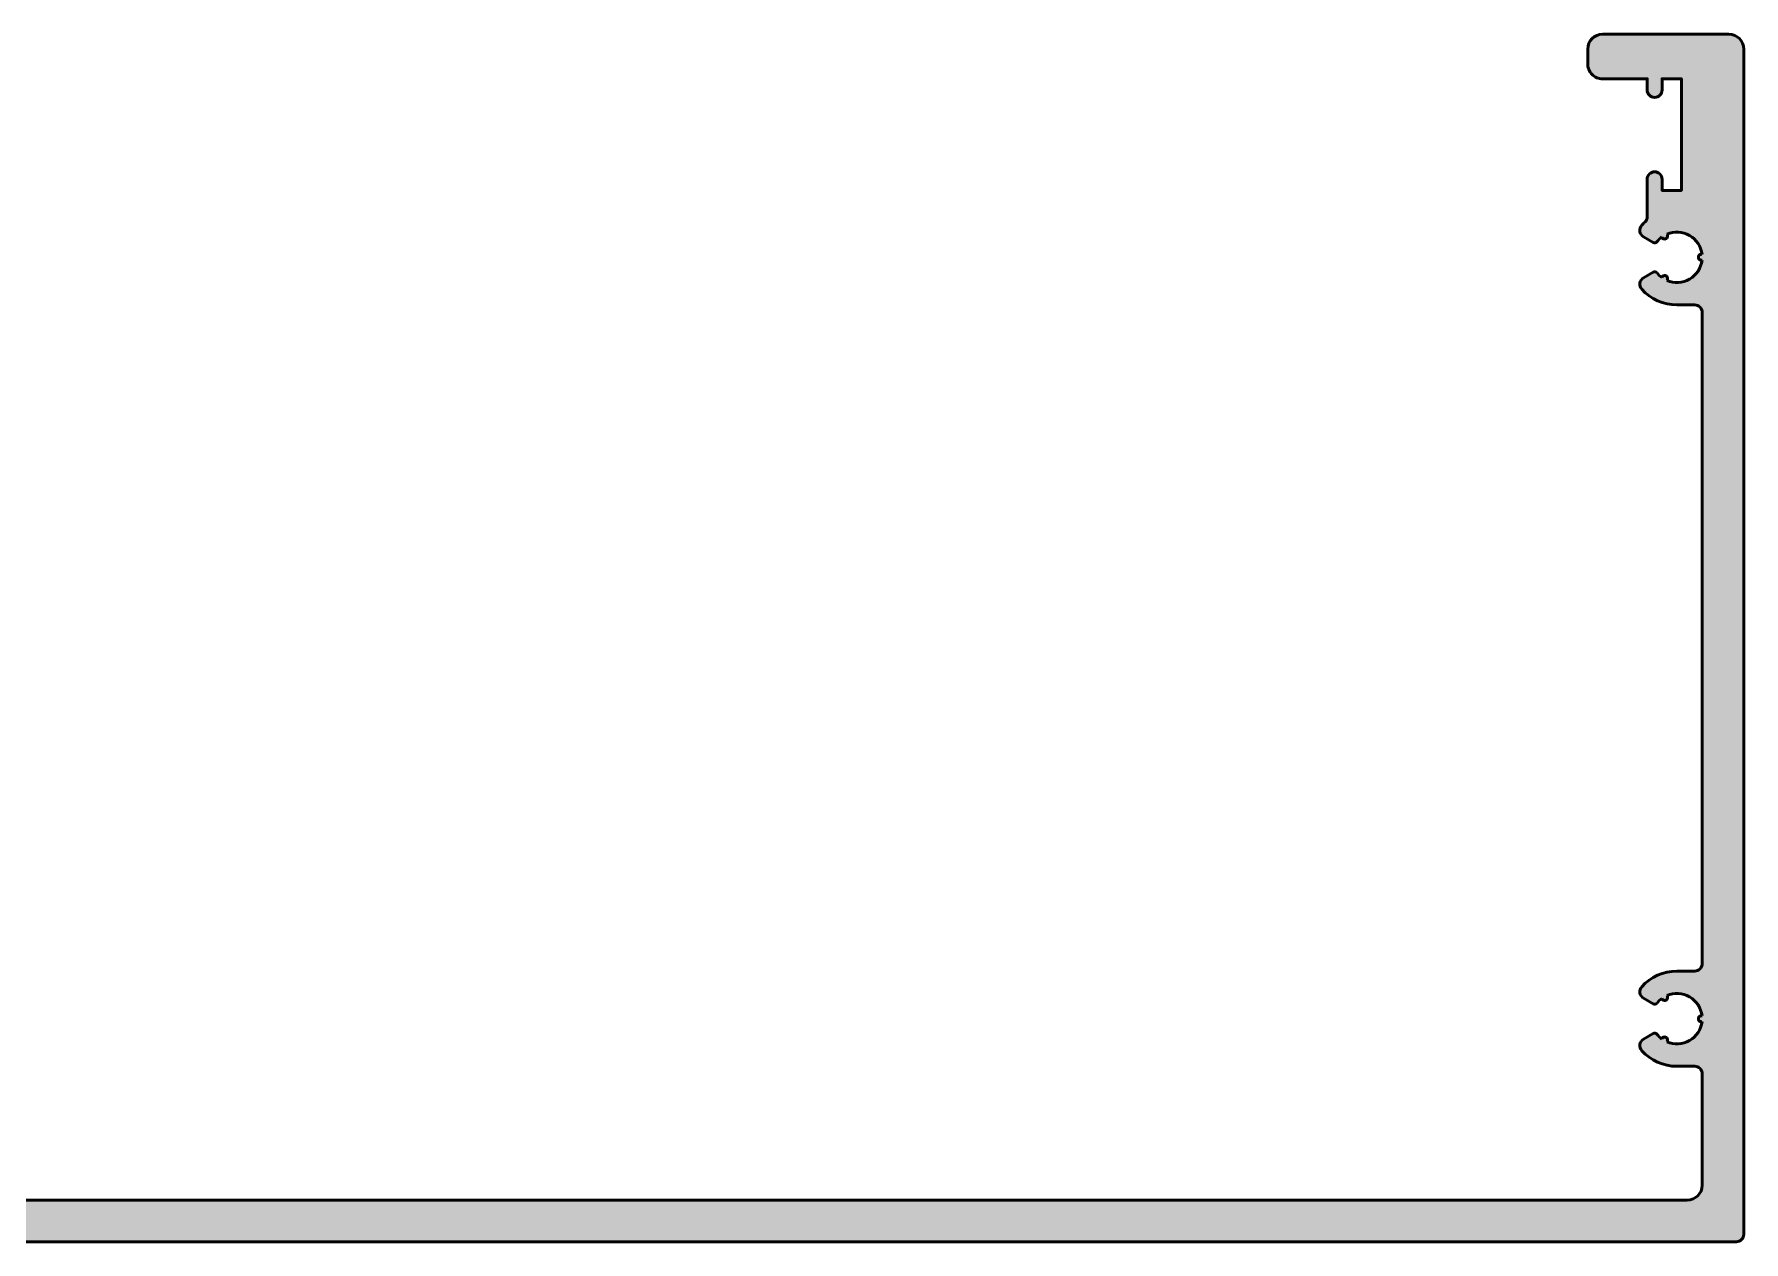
# Model space of a CAD drawing. Extents: x 0 to 230, y -81 to 5.
# Drawn here: x 115 to 230, y -81.2 to 0 of the extents above; entities that cross this region are included whole.
import ezdxf

# ---------------------------------------------------------------- set-up
doc = ezdxf.new("R2010")
doc.units = 0
doc.layers.add('0S-Alu contour', color=7, linetype='Continuous', lineweight=50)
doc.layers.add('0S-Alu hatch', color=252, linetype='Continuous', lineweight=25)

# ---------------------------------------------------------------- blocks, each defined once
blk = doc.blocks.new('485110__A21535F8_4A65_4D6C_B620_8EFA760AF3FD_')
at = {"layer": '0S-Alu hatch'}
h = blk.add_hatch(color=256, dxfattribs=at)
edge = h.paths.add_edge_path()
edge.add_line((79.81986841535664, -13.49999999999995), (84.59999999999955, -13.49999999999997))
edge.add_arc((84.5999999999996, -10.50000000000002), 2.999999999999943, 269.9999999999994, 360)
edge.add_line((87.59999999999957, -10.50000000000002), (87.59999999999953, -5.499999999999968))
edge.add_arc((86.59999999999953, -5.499999999999968), 1, 0, 89.99999999999837)
edge.add_line((86.59999999999957, -4.499999999999968), (84.39174122886531, -4.499999999999968))
edge.add_arc((84.39174122886538, -5.500000000000068), 1.000000000000099, 90.00000000000325, 182.999999999993)
edge.add_line((83.3931116941107, -5.552335956242896), (83.54484940947319, -8.447664043757012))
edge.add_ellipse((82.54621987471862, -8.499999999999954), major_axis=(-0.9999999999999823, 0), ratio=1, start_angle=89.9999999999992, end_angle=182.9999999999999, ccw=False)
edge.add_line((82.54621987471862, -9.499999999999925), (79.29999999999956, -9.499999999999968))
edge.add_ellipse((79.29999999999957, -8.499999999999968), major_axis=(-1, 0), ratio=1, start_angle=0, end_angle=89.9999999999992, ccw=False)
edge.add_line((78.29999999999957, -8.499999999999968), (78.29999999999956, -0.499999999999969))
edge.add_arc((77.79999999999954, -0.4999999999999546), 0.5000000000000142, 0, 89.99999999999837)
edge.add_line((77.79999999999956, 5.97e-14), (71.59999999999957, 3.13e-14))
edge.add_line((71.59999999999957, 3.13e-14), (70.49999999999956, -1.099999999999977))
edge.add_line((70.49999999999956, -1.099999999999977), (70.49999999999956, -1.699999999999971))
edge.add_line((70.49999999999956, -1.699999999999971), (71.99999999999957, -1.699999999999971))
edge.add_ellipse((71.99999999999955, -2.699999999999971), major_axis=(-1, 0), ratio=1, start_angle=180, end_angle=269.9999999999984, ccw=False)
edge.add_line((72.99999999999955, -2.699999999999971), (72.99999999999956, -3.999999999999954))
edge.add_ellipse((71.99999999999963, -4.000000000000054), major_axis=(-0.999999999999929, 0), ratio=1, start_angle=89.9999999999967, end_angle=180, ccw=False)
edge.add_line((71.99999999999957, -4.999999999999983), (65.99999999999956, -4.999999999999968))
edge.add_ellipse((65.49999999999962, -4.47499999999975), major_axis=(-0.7250000000001194, 0), ratio=1, start_angle=46.397181027306885, end_angle=133.6028189726885, ccw=False)
edge.add_line((64.99999999999963, -4.999999999999926), (57.99999999999956, -4.999999999999968))
edge.add_ellipse((57.9999999999995, -3.999999999999983), major_axis=(-0.9999999999999857, 0), ratio=1, start_angle=0, end_angle=90.00000000000358, ccw=False)
edge.add_line((56.99999999999951, -3.999999999999983), (56.99999999999956, -2.699999999999957))
edge.add_ellipse((57.99999999999962, -2.700000000000085), major_axis=(-1.000000000000063, 0), ratio=1, start_angle=270.0000000000041, end_angle=360, ccw=False)
edge.add_line((57.99999999999955, -1.700000000000028), (60.49999999999956, -1.699999999999971))
edge.add_line((60.49999999999956, -1.699999999999971), (60.49999999999956, -1.199999999999943))
edge.add_arc((59.49999999999948, -1.199999999999999), 1.000000000000078, 0, 89.99999999999552)
edge.add_line((59.49999999999956, -0.1999999999999147), (54.99999999999957, -0.1999999999999574))
edge.add_ellipse((54.71715728752494, -0.0999999999999205), major_axis=(-0.3000000000000252, 0), ratio=1, start_angle=90.00000000000267, end_angle=160.5287793655036, ccw=False)
edge.add_line((54.71715728752496, -0.399999999999946), (54.28284271247419, -0.399999999999946))
edge.add_ellipse((54.28284271247411, -0.1000000000000057), major_axis=(-0.2999999999999403, 0), ratio=1, start_angle=19.47122063448768, end_angle=90.000000000015, ccw=False)
edge.add_line((53.99999999999955, -0.1999999999999716), (52.09999999999961, -0.1999999999999574))
edge.add_arc((52.0999999999997, -0.5000000000001109), 0.3000000000001535, 90.00000000001765, 180)
edge.add_line((51.79999999999955, -0.5000000000001251), (51.79999999999957, -1.489999999999906))
edge.add_arc((52.09999999999959, -1.48999999999992), 0.3000000000000185, 180, 270.0000000000041)
edge.add_line((52.09999999999961, -1.789999999999946), (54.79999999999957, -1.78999999999996))
edge.add_ellipse((54.79999999999955, -1.989999999999992), major_axis=(-0.2000000000000313, 0), ratio=1, start_angle=180, end_angle=269.99999999999386, ccw=False)
edge.add_line((54.99999999999958, -1.989999999999992), (54.99999999999957, -6.199999999999957))
edge.add_ellipse((54.4999999999996, -6.200000000000028), major_axis=(-0.4999999999999716, 0), ratio=1, start_angle=89.9999999999967, end_angle=180, ccw=False)
edge.add_line((54.49999999999957, -6.7), (53.79999999999957, -6.699999999999957))
edge.add_line((53.79999999999957, -6.699999999999957), (51.40717967697202, -5.318504542377593))
edge.add_arc((51.33811978464787, -5.438119784648347), 0.1381197846483738, 60.00000000002199, 185.6225775507506)
edge.add_arc((56.17660886184729, -4.961776758826201), 4.999999999999902, 185.622577550793, 252.2515836439307)
edge.add_ellipse((54.49999999999958, -10.19999999999996), major_axis=(-0.4999999999999883, 0), ratio=1, start_angle=180, end_angle=252.2515836439312, ccw=False)
edge.add_line((54.99999999999957, -10.19999999999996), (54.99999999999956, -69.99999999999999))
edge.add_ellipse((54.49999999999953, -69.99999999999994), major_axis=(-0.5000000000000285, 0), ratio=1, start_angle=107.74841635607191, end_angle=180, ccw=False)
edge.add_arc((56.17660886184735, -75.23822324117377), 5.000000000000001, 107.74841635607, 174.3774224492065)
edge.add_arc((51.33811978464785, -74.76188021535168), 0.1381197846482952, 174.3774224492052, 300.0000000000038)
edge.add_line((51.40717967697201, -74.88149545762234), (53.79999999999956, -73.49999999999999))
edge.add_line((53.79999999999956, -73.49999999999999), (54.49999999999956, -73.49999999999999))
edge.add_ellipse((54.49999999999959, -73.99999999999997), major_axis=(-0.4999999999999894, 0), ratio=1, start_angle=180, end_angle=270.00000000000324, ccw=False)
edge.add_line((54.99999999999957, -73.99999999999997), (54.99999999999956, -78.20999999999997))
edge.add_ellipse((54.79999999999955, -78.20999999999997), major_axis=(-0.2000000000000099, 0), ratio=1, start_angle=90.00000000000199, end_angle=180, ccw=False)
edge.add_line((54.79999999999956, -78.40999999999997), (52.09999999999959, -78.40999999999998))
edge.add_arc((52.09999999999959, -78.71000000000002), 0.3000000000000393, 90, 180)
edge.add_line((51.79999999999956, -78.71000000000002), (51.79999999999956, -79.69999999999993))
edge.add_arc((52.09999999999961, -79.69999999999993), 0.300000000000054, 180, 269.9999999999973)
edge.add_line((52.09999999999959, -79.99999999999999), (53.99999999999955, -79.99999999999997))
edge.add_ellipse((54.28284271247418, -80.1), major_axis=(-0.300000000000011, 0), ratio=1, start_angle=270.00000000000136, end_angle=340.5287793655056, ccw=False)
edge.add_line((54.28284271247417, -79.79999999999998), (54.71715728752494, -79.79999999999995))
edge.add_ellipse((54.71715728752496, -80.09999999999997), major_axis=(-0.2999999999999916, 0), ratio=1, start_angle=199.4712206344902, end_angle=270.00000000000273, ccw=False)
edge.add_line((54.99999999999957, -79.99999999999997), (54.99999999999964, -80.70000000000007))
edge.add_arc((55.49999999999963, -80.70000000000003), 0.4999999999999858, 180, 270.0000000000025)
edge.add_line((55.49999999999965, -81.20000000000002), (85.87168203490262, -81.20000000000002))
edge.add_arc((85.87168203490266, -79.70000000000005), 1.499999999999961, 269.9999999999989, 349.7596516788146)
edge.add_ellipse((90.29999999999954, -80.49999999999997), major_axis=(-2.999999999999999, 0), ratio=1, start_angle=190.2403483211857, end_angle=349.75965167881463, ccw=False)
edge.add_arc((94.72831796509647, -79.7), 1.500000000000011, 190.2403483211861, 269.9999999999989)
edge.add_line((94.72831796509644, -81.20000000000002), (229.4999999999996, -81.20000000000002))
edge.add_arc((229.4999999999997, -80.70000000000014), 0.4999999999998766, 269.9999999999902, 360)
edge.add_line((229.9999999999996, -80.70000000000014), (229.9999999999996, -1))
edge.add_arc((228.9999999999996, -1.000000000000011), 1.000000000000056, 0, 89.99999999999349)
edge.add_line((228.9999999999996, 4.55e-14), (220.4999999999996, 2.8e-15))
edge.add_arc((220.4999999999996, -1.000000000000068), 1.000000000000071, 90, 180)
edge.add_line((219.4999999999996, -1.000000000000068), (219.4999999999997, -1.999999999999997))
edge.add_arc((220.4999999999993, -2.00000000000021), 0.9999999999996873, 180, 270.0000000000179)
edge.add_line((220.4999999999996, -2.999999999999897), (223.4999999999996, -2.999999999999997))
edge.add_line((223.4999999999996, -2.999999999999997), (223.4999999999996, -3.749999999999997))
edge.add_arc((223.9999999999996, -3.749999999999997), 0.5000000000000285, 180, 360)
edge.add_line((224.4999999999996, -3.749999999999997), (224.4999999999996, -2.999999999999997))
edge.add_line((224.4999999999996, -2.999999999999997), (225.7999999999996, -2.999999999999997))
edge.add_line((225.7999999999996, -2.999999999999997), (225.7999999999996, -10.49999999999999))
edge.add_line((225.7999999999996, -10.49999999999999), (224.4999999999996, -10.49999999999999))
edge.add_line((224.4999999999996, -10.49999999999999), (224.4999999999996, -9.749999999999996))
edge.add_arc((223.9999999999996, -9.749999999999925), 0.5000000000000285, 0, 180)
edge.add_line((223.4999999999996, -9.749999999999854), (223.4999999999996, -12.2723636606028))
edge.add_ellipse((223.0000000000001, -12.2723636606032), major_axis=(-0.49999999999946, 0), ratio=1, start_angle=132.5066423026877, end_angle=180, ccw=False)
edge.add_arc((225.5000002579553, -15.00000025999923), 3.200000365965442, 132.5066425621401, 137.7945532507079)
edge.add_arc((223.4999999999993, -13.18616428527815), 0.5000000005085666, 137.7945535962594, 240.0000000000372)
edge.add_line((223.2499999997453, -13.61917698761097), (223.9067674643584, -13.99836185951303))
edge.add_arc((224.0067674643584, -13.82515677875618), 0.1999999999999717, 239.9999999999972, 321.8050930654839)
edge.add_ellipse((225.4999999999993, -14.99999999999948), major_axis=(-1.69999999999943, 0), ratio=1, start_angle=306.6284815277313, end_angle=321.80509306548026, ccw=False)
edge.add_arc((224.6749999999995, -13.57105808375572), 0.199999999999966, 198.8614699942242, 401.1385300057701)
edge.add_ellipse((225.4999999999996, -14.99999999999997), major_axis=(-1.699999999999994, 0), ratio=1, start_angle=186.6284815277258, end_angle=293.37151847227824, ccw=False)
edge.add_arc((227.1499999999996, -14.99999999999997), 0.1999999999999711, 78.86146999422108, 281.1385300057701)
edge.add_ellipse((225.4999999999996, -14.99999999999995), major_axis=(-1.699999999999976, 0), ratio=1, start_angle=66.62848152772631, end_angle=173.3715184722732, ccw=False)
edge.add_arc((224.6749999999997, -16.42894191624428), 0.1999999999998975, 318.8614699942168, 521.1385300057859)
edge.add_ellipse((225.5000000000008, -14.99999999999907), major_axis=(-1.700000000001482, 0), ratio=1, start_angle=38.1949069345265, end_angle=53.37151847226443, ccw=False)
edge.add_arc((224.0067674643584, -16.174843221244), 0.2000000000001603, 38.19490693455222, 119.9999999999925)
edge.add_line((223.9067674643583, -16.00163814048697), (223.2499999999996, -16.38082301282953))
edge.add_arc((223.4999999999998, -16.81383571472187), 0.5000000000002305, 120.0000000000186, 222.2054464036961)
edge.add_arc((225.4999999999994, -15.00000000000028), 3.199999999999721, 222.2054464037309, 270.0000000000031)
edge.add_line((225.4999999999995, -18.2), (226.6999999999996, -18.2))
edge.add_ellipse((226.6999999999996, -18.69999999999993), major_axis=(-0.499999999999929, 0), ratio=1, start_angle=180, end_angle=270.00000000000324, ccw=False)
edge.add_line((227.1999999999995, -18.69999999999993), (227.1999999999996, -62.50000000000003))
edge.add_ellipse((226.6999999999995, -62.49999999999983), major_axis=(-0.5000000000000853, 0), ratio=1, start_angle=90.00000000000978, end_angle=180, ccw=False)
edge.add_line((226.6999999999996, -62.99999999999991), (225.4999999999995, -63.00000000000004))
edge.add_arc((225.4999999999997, -66.20000000000053), 3.200000000000494, 90.00000000000205, 137.7945535962625)
edge.add_arc((223.4999999999995, -64.38616428527827), 0.499999999999984, 137.7945535962726, 240.0000000000059)
edge.add_line((223.2499999999996, -64.8191769871705), (223.9067674643583, -65.19836185951306))
edge.add_arc((224.0067674643583, -65.02515677875621), 0.1999999999999767, 239.9999999999881, 321.8050930654775)
edge.add_ellipse((225.4999999999945, -66.1999999999944), major_axis=(-1.699999999992594, 0), ratio=1, start_angle=306.6284815277046, end_angle=321.80509306551875, ccw=False)
edge.add_arc((224.6749999999995, -64.77105808375568), 0.1999999999999837, 198.8614699942177, 401.1385300057533)
edge.add_ellipse((225.4999999999995, -66.20000000000006), major_axis=(-1.700000000000021, 0), ratio=1, start_angle=186.628481527728, end_angle=293.3715184722715, ccw=False)
edge.add_arc((227.1499999999996, -66.2), 0.1999999999999738, 78.86146999424584, 281.1385300057622)
edge.add_ellipse((225.4999999999995, -66.20000000000005), major_axis=(-1.699999999999994, 0), ratio=1, start_angle=66.6284815277267, end_angle=173.3715184722753, ccw=False)
edge.add_arc((224.6749999999995, -67.62894191624436), 0.2000000000000123, 318.861469994229, 521.1385300057668)
edge.add_ellipse((225.5000000000065, -66.19999999999338), major_axis=(-1.700000000009481, 0), ratio=1, start_angle=38.19490693455822, end_angle=53.3715184722177, ccw=False)
edge.add_arc((224.0067674643584, -67.37484322124378), 0.2000000000000127, 38.19490693451246, 120.0000000000421)
edge.add_line((223.9067674643583, -67.20163814048695), (223.2499999999996, -67.58082301282954))
edge.add_arc((223.4999999999997, -68.01383571472185), 0.5000000000001364, 120.0000000000061, 222.2054464037082)
edge.add_arc((225.4999999999995, -66.2000000000001), 3.199999999999954, 222.2054464037312, 270)
edge.add_line((225.4999999999995, -69.40000000000006), (226.6999999999996, -69.40000000000003))
edge.add_ellipse((226.6999999999996, -69.89999999999996), major_axis=(-0.499999999999913, 0), ratio=1, start_angle=180, end_angle=270.0000000000065, ccw=False)
edge.add_line((227.1999999999996, -69.89999999999996), (227.1999999999996, -77.4))
edge.add_ellipse((226.1999999999996, -77.39999999999996), major_axis=(-1.000000000000056, 0), ratio=1, start_angle=90.00000000000318, end_angle=180, ccw=False)
edge.add_line((226.1999999999996, -78.40000000000002), (95.76410161513729, -78.39999999999998))
edge.add_ellipse((95.7641016151373, -77.39999999999998), major_axis=(-1.000000000000006, 0), ratio=1, start_angle=29.999999999998977, end_angle=89.9999999999992, ccw=False)
edge.add_line((94.89807621135286, -77.89999999999996), (92.43397459621508, -73.63205080756885))
edge.add_ellipse((93.30000000000064, -73.13205080756866), major_axis=(-1.000000000001064, 0), ratio=1, start_angle=0, end_angle=29.999999999977206, ccw=False)
edge.add_line((92.29999999999957, -73.13205080756866), (92.29999999999954, -67.86602540378442))
edge.add_ellipse((93.2999999999993, -67.86602540378423), major_axis=(-0.9999999999997584, 0), ratio=1, start_angle=299.99999999999403, end_angle=360, ccw=False)
edge.add_arc((90.29999999999954, -66.99999999999997), 2.499999999999971, 0, 180)
edge.add_line((87.79999999999956, -66.99999999999999), (87.79999999999954, -67.99999999999999))
edge.add_ellipse((87.2999999999998, -68.86602540378433), major_axis=(-0.9999999999997987, 0), ratio=1, start_angle=180, end_angle=240.00000000001012, ccw=False)
edge.add_line((88.2999999999996, -68.86602540378433), (88.29999999999953, -73.13205080756885))
edge.add_ellipse((87.29999999999939, -73.1320508075688), major_axis=(-1.000000000000156, 0), ratio=1, start_angle=150.0000000000024, end_angle=180, ccw=False)
edge.add_line((88.16602540378398, -73.63205080756885), (85.70192378864623, -77.89999999999998))
edge.add_ellipse((84.8358983848618, -77.39999999999998), major_axis=(-1.000000000000008, 0), ratio=1, start_angle=90, end_angle=150.0000000000004, ccw=False)
edge.add_line((84.8358983848618, -78.39999999999998), (79.87249615046137, -78.39999999999998))
edge.add_ellipse((79.87249615046136, -77.39999999999998), major_axis=(-0.9999999999999893, 0), ratio=1, start_angle=4.999999999999773, end_angle=90.00000000000159, ccw=False)
edge.add_line((78.87630145236962, -77.48715574274763), (78.29999999999954, -70.89999999999998))
edge.add_line((78.29999999999954, -70.89999999999998), (78.29999999999954, -33.99999999999997))
edge.add_ellipse((78.79999999999959, -34.00000000000003), major_axis=(-0.5000000000000427, 0), ratio=1, start_angle=270.0000000000049, end_angle=360, ccw=False)
edge.add_line((78.79999999999954, -33.49999999999999), (81.166025403784, -33.49999999999996))
edge.add_arc((81.16602540377137, -32.99999999994581), 0.5000000000541434, 270.0000000014461, 299.9999999981477)
edge.add_line((81.41602540378445, -33.43301270189301), (82.04999999999953, -33.06698729810775))
edge.add_arc((81.79999999999944, -32.63397459621543), 0.5000000000001338, 300.0000000000043, 360)
edge.add_line((82.29999999999959, -32.63397459621543), (82.29999999999954, -31.79999999999997))
edge.add_arc((81.79999999999956, -31.79999999999994), 0.4999999999999858, 0, 90.0000000000016)
edge.add_line((81.79999999999956, -31.29999999999996), (78.79999999999954, -31.29999999999996))
edge.add_ellipse((78.79999999999949, -30.79999999999999), major_axis=(-0.4999999999999716, 0), ratio=1, start_angle=0, end_angle=90.00000000000648, ccw=False)
edge.add_line((78.29999999999951, -30.79999999999999), (78.29999999999954, -29.89999999999998))
edge.add_ellipse((78.79999999999951, -29.89999999999999), major_axis=(-0.4999999999999858, 0), ratio=1, start_angle=269.9999999999984, end_angle=360, ccw=False)
edge.add_line((78.79999999999954, -29.4), (81.99999999999955, -29.39999999999998))
edge.add_arc((81.99999999999956, -26.39999999999999), 2.999999999999992, 269.9999999999997, 360)
edge.add_line((84.99999999999955, -26.39999999999999), (84.99999999999955, -23.49999999999997))
edge.add_arc((84.4999999999996, -23.49999999999992), 0.4999999999999574, 0, 90.00000000000651)
edge.add_line((84.49999999999955, -22.99999999999997), (83.29999999999956, -22.99999999999997))
edge.add_arc((83.29999999999951, -23.49999999999991), 0.4999999999999432, 89.99999999999511, 180)
edge.add_line((82.79999999999956, -23.49999999999991), (82.79999999999956, -26.19999999999999))
edge.add_ellipse((81.7999999999996, -26.20000000000005), major_axis=(-0.9999999999999573, 0), ratio=1, start_angle=89.9999999999975, end_angle=180, ccw=False)
edge.add_line((81.79999999999956, -27.20000000000001), (74.59999999999954, -27.19999999999997))
edge.add_ellipse((74.59999999999953, -26.69999999999999), major_axis=(-0.4999999999999858, 0), ratio=1, start_angle=0, end_angle=90.00000000000159, ccw=False)
edge.add_line((74.09999999999953, -26.69999999999999), (74.09999999999955, -19.64264068711926))
edge.add_ellipse((77.09999999999977, -19.64264068711938), major_axis=(-3.000000000000213, 0), ratio=1, start_angle=315.00000000000136, end_angle=360, ccw=False)
edge.add_line((74.97867965643992, -17.52132034355963), (78.29999999999956, -14.19999999999997))
edge.add_ellipse((79.81986841535664, -15.49999999999998), major_axis=(-2.000000000000018, 0), ratio=1, start_angle=270, end_angle=319.4583981264955, ccw=False)
edge = h.paths.add_edge_path()
edge.add_line((59.49999999999956, -63), (58.29999999999954, -63))
edge.add_ellipse((58.29999999999959, -62.49999999999998), major_axis=(-0.5000000000000178, 0), ratio=1, start_angle=0, end_angle=89.99999999999511, ccw=False)
edge.add_line((57.79999999999957, -62.49999999999998), (57.79999999999957, -30.5))
edge.add_ellipse((58.29999999999959, -30.5), major_axis=(-0.5000000000000214, 0), ratio=1, start_angle=270.00000000000244, end_angle=360, ccw=False)
edge.add_line((58.29999999999957, -29.99999999999998), (74.99999999999957, -29.99999999999998))
edge.add_ellipse((74.99999999999959, -30.49999999999997), major_axis=(-0.4999999999999858, 0), ratio=1, start_angle=180, end_angle=270.00000000000165, ccw=False)
edge.add_line((75.49999999999957, -30.49999999999997), (75.49999999999955, -77.89999999999996))
edge.add_ellipse((74.99999999999956, -77.9), major_axis=(-0.4999999999999858, 0), ratio=1, start_angle=89.9999999999983, end_angle=180, ccw=False)
edge.add_line((74.99999999999955, -78.39999999999999), (58.29999999999952, -78.39999999999996))
edge.add_ellipse((58.29999999999952, -77.89999999999998), major_axis=(-0.4999999999999925, 0), ratio=1, start_angle=0, end_angle=90.00000000000159, ccw=False)
edge.add_line((57.79999999999952, -77.89999999999998), (57.79999999999954, -69.9))
edge.add_ellipse((58.29999999999954, -69.9), major_axis=(-0.5000000000000071, 0), ratio=1, start_angle=270.0000000000008, end_angle=360, ccw=False)
edge.add_line((58.29999999999953, -69.40000000000002), (59.49999999999955, -69.4))
edge.add_arc((59.49999999999956, -66.20000000000003), 3.199999999999977, 269.9999999999999, 317.794553596268)
edge.add_arc((61.49999999999957, -68.01383571472172), 0.4999999999999945, 317.7945535962672, 420.0000000000039)
edge.add_line((61.74999999999954, -67.58082301282948), (60.93555093834225, -67.11060062784043))
edge.add_ellipse((59.4999999999997, -66.20000000000016), major_axis=(-1.699999999999771, 0), ratio=1, start_angle=126.6284815277262, end_angle=147.6121709467197, ccw=False)
edge.add_arc((60.32499999999955, -67.62894191624432), 0.2000000000000021, 18.86146999422866, 221.138530005778)
edge.add_ellipse((59.49999999999956, -66.19999999999999), major_axis=(-1.700000000000013, 0), ratio=1, start_angle=6.628481527726592, end_angle=113.37151847227281, ccw=False)
edge.add_arc((57.84999999999955, -66.19999999999999), 0.2000000000000004, 258.8614699942267, 461.1385300057686)
edge.add_ellipse((59.49999999999955, -66.19999999999997), major_axis=(-1.699999999999989, 0), ratio=1, start_angle=246.6284815277256, end_angle=353.37151847227324, ccw=False)
edge.add_arc((60.32499999999958, -64.77105808375568), 0.1999999999999965, 138.8614699942308, 341.1385300057662)
edge.add_ellipse((59.49999999999911, -66.2000000000003), major_axis=(-1.700000000000507, 0), ratio=1, start_angle=212.3878290532828, end_angle=233.3715184722663, ccw=False)
edge.add_line((60.93555093834223, -65.28939937215958), (61.74999999999953, -64.81917698717045))
edge.add_arc((61.49999999999955, -64.38616428527826), 0.4999999999999783, 300, 402.2054464037305)
edge.add_arc((59.49999999999949, -66.20000000000007), 3.200000000000081, 42.2054464037331, 89.99999999999883)
edge = h.paths.add_edge_path()
edge.add_ellipse((58.29999999999956, -18.69999999999995), major_axis=(-0.4999999999999858, 0), ratio=1, start_angle=269.9999999999992, end_angle=360, ccw=False)
edge.add_line((58.29999999999957, -18.19999999999997), (59.49999999999956, -18.20000000000002))
edge.add_arc((59.49999999999961, -15.00000000000017), 3.199999999999853, 269.9999999999991, 317.7945535962693)
edge.add_arc((61.49999999999956, -16.81383571472171), 0.4999999999999899, 317.7945535962683, 420.000000000003)
edge.add_line((61.74999999999954, -16.38082301282949), (60.93555093834225, -15.91060062784039))
edge.add_ellipse((59.50000000000135, -15.00000000000176), major_axis=(-1.699999999997523, 0), ratio=1, start_angle=126.628481527713, end_angle=147.6121709467369, ccw=False)
edge.add_arc((60.32499999999955, -16.42894191624432), 0.1999999999999724, 18.86146999423645, 221.1385300057658)
edge.add_ellipse((59.49999999999959, -14.99999999999995), major_axis=(-1.699999999999998, 0), ratio=1, start_angle=6.628481527726592, end_angle=113.3715184722721, ccw=False)
edge.add_arc((57.84999999999953, -14.99999999999995), 0.199999999999988, 258.8614699942366, 461.1385300057613)
edge.add_ellipse((59.49999999999958, -15.00000000000007), major_axis=(-1.700000000000018, 0), ratio=1, start_angle=246.6284815277256, end_angle=353.37151847226954, ccw=False)
edge.add_arc((60.32499999999963, -13.5710580837557), 0.199999999999995, 138.8614699942206, 341.1385300057822)
edge.add_ellipse((59.50000000000085, -14.9999999999989), major_axis=(-1.699999999998407, 0), ratio=1, start_angle=212.3878290532757, end_angle=233.37151847228438, ccw=False)
edge.add_line((60.93555093834228, -14.0893993721595), (61.74999999999956, -13.61917698717046))
edge.add_arc((61.49999999999953, -13.18616428527822), 0.5000000000000312, 300.0000000000018, 402.2054464037306)
edge.add_arc((59.49999999999956, -14.99999999999995), 3.200000000000002, 42.20544640373274, 89.99999999999987)
edge.add_line((59.49999999999956, -11.79999999999995), (58.29999999999958, -11.79999999999995))
edge.add_ellipse((58.29999999999964, -11.29999999999991), major_axis=(-0.5000000000000427, 0), ratio=1, start_angle=0, end_angle=89.99999999999272, ccw=False)
edge.add_line((57.79999999999958, -11.29999999999993), (57.79999999999958, -7.699999999999886))
edge.add_ellipse((58.29999999999952, -7.699999999999886), major_axis=(-0.4999999999999432, 0), ratio=1, start_angle=269.9999999999935, end_angle=360, ccw=False)
edge.add_line((58.29999999999958, -7.199999999999957), (74.99999999999959, -7.199999999999957))
edge.add_ellipse((74.99999999999953, -7.7), major_axis=(-0.5000000000000427, 0), ratio=1, start_angle=180, end_angle=269.9999999999935, ccw=False)
edge.add_line((75.49999999999957, -7.699999999999943), (75.49999999999957, -12.21177490060902))
edge.add_ellipse((73.49999999999943, -12.21177490060902), major_axis=(-2.000000000000142, 0), ratio=1, start_angle=135.0000000000018, end_angle=180, ccw=False)
edge.add_line((74.91421356237268, -13.62598846298219), (72.1786796564399, -16.36152236891495))
edge.add_arc((74.29999999999967, -18.48284271247466), 3.000000000000127, 135.0000000000009, 180)
edge.add_line((71.29999999999954, -18.4828427124746), (71.29999999999954, -26.69999999999991))
edge.add_ellipse((70.7999999999995, -26.69999999999991), major_axis=(-0.5000000000000427, 0), ratio=1, start_angle=90.00000000000489, end_angle=180, ccw=False)
edge.add_line((70.79999999999954, -27.19999999999997), (58.29999999999957, -27.19999999999997))
edge.add_ellipse((58.29999999999955, -26.69999999999998), major_axis=(-0.4999999999999858, 0), ratio=1, start_angle=0, end_angle=90.00000000000239, ccw=False)
edge.add_line((57.79999999999957, -26.69999999999997), (57.79999999999958, -18.69999999999995))
at = {"layer": '0S-Alu contour', "color": 7}
for points in [[(77.79999999999956, 5.97e-14), (71.59999999999957, 3.13e-14), (70.49999999999956, -1.099999999999977), (70.49999999999956, -1.699999999999971), (71.99999999999957, -1.699999999999971)], [(228.9999999999996, 4.55e-14), (220.4999999999996, 2.8e-15)], [(51.79999999999955, -0.5000000000001251), (51.79999999999957, -1.489999999999906)], [(53.99999999999955, -0.1999999999999716), (52.09999999999961, -0.1999999999999574)], [(54.71715728752496, -0.399999999999946), (54.28284271247419, -0.399999999999946)], [(59.49999999999956, -0.1999999999999147), (54.99999999999957, -0.1999999999999574)], [(78.29999999999957, -8.499999999999968), (78.29999999999956, -0.499999999999969)], [(219.4999999999996, -1.000000000000068), (219.4999999999997, -1.999999999999997)], [(229.9999999999996, -80.70000000000014), (229.9999999999996, -1)], [(52.09999999999961, -1.789999999999946), (54.79999999999957, -1.78999999999996)], [(54.99999999999958, -1.989999999999992), (54.99999999999957, -6.199999999999957)], [(57.99999999999955, -1.700000000000028), (60.49999999999956, -1.699999999999971), (60.49999999999956, -1.199999999999943)], [(56.99999999999951, -3.999999999999983), (56.99999999999956, -2.699999999999957)], [(72.99999999999955, -2.699999999999971), (72.99999999999956, -3.999999999999954)], [(220.4999999999996, -2.999999999999897), (223.4999999999996, -2.999999999999997), (223.4999999999996, -3.749999999999997)], [(224.4999999999996, -3.749999999999997), (224.4999999999996, -2.999999999999997), (225.7999999999996, -2.999999999999997), (225.7999999999996, -10.49999999999999), (224.4999999999996, -10.49999999999999), (224.4999999999996, -9.749999999999996)], [(86.59999999999957, -4.499999999999968), (84.39174122886531, -4.499999999999968)], [(54.49999999999957, -6.7), (53.79999999999957, -6.699999999999957), (51.40717967697202, -5.318504542377593)], [(64.99999999999963, -4.999999999999926), (57.99999999999956, -4.999999999999968)], [(71.99999999999957, -4.999999999999983), (65.99999999999956, -4.999999999999968)], [(83.3931116941107, -5.552335956242896), (83.54484940947319, -8.447664043757012)], [(87.59999999999957, -10.50000000000002), (87.59999999999953, -5.499999999999968)], [(57.79999999999958, -11.29999999999993), (57.79999999999958, -7.699999999999886)], [(58.29999999999958, -7.199999999999957), (74.99999999999959, -7.199999999999957)], [(75.49999999999957, -7.699999999999943), (75.49999999999957, -12.21177490060902)], [(54.99999999999957, -10.19999999999996), (54.99999999999956, -69.99999999999999)], [(82.54621987471862, -9.499999999999925), (79.29999999999956, -9.499999999999968)], [(223.4999999999996, -9.749999999999854), (223.4999999999996, -12.2723636606028)], [(59.49999999999956, -11.79999999999995), (58.29999999999958, -11.79999999999995)], [(60.93555093834228, -14.0893993721595), (61.74999999999956, -13.61917698717046)], [(74.91421356237268, -13.62598846298219), (72.1786796564399, -16.36152236891495)], [(79.81986841535664, -13.49999999999995), (84.59999999999955, -13.49999999999997)], [(223.2499999997453, -13.61917698761097), (223.9067674643584, -13.99836185951303)], [(74.97867965643992, -17.52132034355963), (78.29999999999956, -14.19999999999997)], [(61.74999999999954, -16.38082301282949), (60.93555093834225, -15.91060062784039)], [(223.9067674643583, -16.00163814048697), (223.2499999999996, -16.38082301282953)], [(58.29999999999957, -18.19999999999997), (59.49999999999956, -18.20000000000002)], [(225.4999999999995, -18.2), (226.6999999999996, -18.2)], [(57.79999999999957, -26.69999999999997), (57.79999999999958, -18.69999999999995)], [(71.29999999999954, -18.4828427124746), (71.29999999999954, -26.69999999999991)], [(227.1999999999995, -18.69999999999993), (227.1999999999996, -62.50000000000003)], [(74.09999999999953, -26.69999999999999), (74.09999999999955, -19.64264068711926)], [(84.49999999999955, -22.99999999999997), (83.29999999999956, -22.99999999999997)], [(82.79999999999956, -23.49999999999991), (82.79999999999956, -26.19999999999999)], [(84.99999999999955, -26.39999999999999), (84.99999999999955, -23.49999999999997)], [(70.79999999999954, -27.19999999999997), (58.29999999999957, -27.19999999999997)], [(81.79999999999956, -27.20000000000001), (74.59999999999954, -27.19999999999997)], [(78.29999999999951, -30.79999999999999), (78.29999999999954, -29.89999999999998)], [(78.79999999999954, -29.4), (81.99999999999955, -29.39999999999998)], [(57.79999999999957, -62.49999999999998), (57.79999999999957, -30.5)], [(58.29999999999957, -29.99999999999998), (74.99999999999957, -29.99999999999998)], [(75.49999999999957, -30.49999999999997), (75.49999999999955, -77.89999999999996)], [(81.79999999999956, -31.29999999999996), (78.79999999999954, -31.29999999999996)], [(82.29999999999959, -32.63397459621543), (82.29999999999954, -31.79999999999997)], [(81.41602540378445, -33.43301270189301), (82.04999999999953, -33.06698729810775)], [(78.87630145236962, -77.48715574274763), (78.29999999999954, -70.89999999999998), (78.29999999999954, -33.99999999999997)], [(78.79999999999954, -33.49999999999999), (81.166025403784, -33.49999999999996)], [(59.49999999999956, -63), (58.29999999999954, -63)], [(226.6999999999996, -62.99999999999991), (225.4999999999995, -63.00000000000004)], [(60.93555093834223, -65.28939937215958), (61.74999999999953, -64.81917698717045)], [(223.2499999999996, -64.8191769871705), (223.9067674643583, -65.19836185951306)], [(61.74999999999954, -67.58082301282948), (60.93555093834225, -67.11060062784043)], [(87.79999999999956, -66.99999999999999), (87.79999999999954, -67.99999999999999)], [(223.9067674643583, -67.20163814048695), (223.2499999999996, -67.58082301282954)], [(88.2999999999996, -68.86602540378433), (88.29999999999953, -73.13205080756885)], [(92.29999999999957, -73.13205080756866), (92.29999999999954, -67.86602540378442)], [(57.79999999999952, -77.89999999999998), (57.79999999999954, -69.9)], [(58.29999999999953, -69.40000000000002), (59.49999999999955, -69.4)], [(225.4999999999995, -69.40000000000006), (226.6999999999996, -69.40000000000003)], [(227.1999999999996, -69.89999999999996), (227.1999999999996, -77.4)], [(51.40717967697201, -74.88149545762234), (53.79999999999956, -73.49999999999999), (54.49999999999956, -73.49999999999999)], [(54.99999999999957, -73.99999999999997), (54.99999999999956, -78.20999999999997)], [(88.16602540378398, -73.63205080756885), (85.70192378864623, -77.89999999999998)], [(94.89807621135286, -77.89999999999996), (92.43397459621508, -73.63205080756885)], [(51.79999999999956, -78.71000000000002), (51.79999999999956, -79.69999999999993)], [(54.79999999999956, -78.40999999999997), (52.09999999999959, -78.40999999999998)], [(74.99999999999955, -78.39999999999999), (58.29999999999952, -78.39999999999996)], [(84.8358983848618, -78.39999999999998), (79.87249615046137, -78.39999999999998)], [(226.1999999999996, -78.40000000000002), (95.76410161513729, -78.39999999999998)], [(52.09999999999959, -79.99999999999999), (53.99999999999955, -79.99999999999997)], [(54.28284271247417, -79.79999999999998), (54.71715728752494, -79.79999999999995)], [(54.99999999999957, -79.99999999999997), (54.99999999999964, -80.70000000000007)], [(55.49999999999965, -81.20000000000002), (85.87168203490262, -81.20000000000002)], [(94.72831796509644, -81.20000000000002), (229.4999999999996, -81.20000000000002)]]:
    blk.add_lwpolyline(points, dxfattribs=at)
for centre, radius, start, end in [((77.79999999999954, -0.4999999999999546), 0.5000000000000142, 0, 89.99999999999837), ((220.4999999999996, -1.000000000000068), 1.000000000000071, 90, 180), ((228.9999999999996, -1.000000000000011), 1.000000000000056, 0, 89.99999999999349), ((52.0999999999997, -0.5000000000001109), 0.3000000000001535, 90.00000000001765, 180), ((59.49999999999948, -1.199999999999999), 1.000000000000078, 0, 89.99999999999552), ((52.09999999999959, -1.48999999999992), 0.3000000000000185, 180, 270.0000000000041), ((220.4999999999993, -2.00000000000021), 0.9999999999996873, 180, 270.0000000000179), ((84.39174122886538, -5.500000000000068), 1.000000000000099, 90.00000000000325, 182.999999999993), ((86.59999999999953, -5.499999999999968), 1, 0, 89.99999999999837), ((223.9999999999996, -3.749999999999997), 0.5000000000000285, 180, 0), ((51.33811978464787, -5.438119784648347), 0.1381197846483738, 60.00000000002199, 185.6225775507506), ((56.17660886184729, -4.961776758826201), 4.999999999999902, 185.622577550793, 252.2515836439307), ((223.9999999999996, -9.749999999999925), 0.5000000000000285, 0, 180), ((84.5999999999996, -10.50000000000002), 2.999999999999943, 269.9999999999994, 0), ((59.49999999999956, -14.99999999999995), 3.200000000000002, 42.20544640373274, 89.99999999999987), ((225.5000002579553, -15.00000025999923), 3.200000365965442, 132.5066425621401, 137.7945532507079), ((60.32499999999963, -13.5710580837557), 0.199999999999995, 138.8614699942206, 341.1385300057822), ((61.49999999999953, -13.18616428527822), 0.5000000000000312, 300.0000000000018, 42.20544640373058), ((223.4999999999993, -13.18616428527815), 0.5000000005085666, 137.7945535962594, 240.0000000000372), ((224.6749999999995, -13.57105808375572), 0.199999999999966, 198.8614699942242, 41.13853000577018), ((57.84999999999953, -14.99999999999995), 0.199999999999988, 258.8614699942366, 101.1385300057614), ((224.0067674643584, -13.82515677875618), 0.1999999999999717, 239.9999999999972, 321.8050930654839), ((227.1499999999996, -14.99999999999997), 0.1999999999999711, 78.86146999422108, 281.1385300057701), ((224.0067674643584, -16.174843221244), 0.2000000000001603, 38.19490693455222, 119.9999999999925), ((59.49999999999961, -15.00000000000017), 3.199999999999853, 269.9999999999991, 317.7945535962693), ((60.32499999999955, -16.42894191624432), 0.1999999999999724, 18.86146999423645, 221.1385300057658), ((61.49999999999956, -16.81383571472171), 0.4999999999999899, 317.7945535962683, 60.00000000000309), ((74.29999999999967, -18.48284271247466), 3.000000000000127, 135.0000000000009, 180), ((223.4999999999998, -16.81383571472187), 0.5000000000002305, 120.0000000000186, 222.2054464036961), ((225.4999999999994, -15.00000000000028), 3.199999999999721, 222.2054464037309, 270.0000000000031), ((224.6749999999997, -16.42894191624428), 0.1999999999998975, 318.8614699942168, 161.1385300057859), ((83.29999999999951, -23.49999999999991), 0.4999999999999432, 89.99999999999511, 180), ((84.4999999999996, -23.49999999999992), 0.4999999999999574, 0, 90.00000000000651), ((81.99999999999956, -26.39999999999999), 2.999999999999992, 269.9999999999997, 0), ((81.79999999999956, -31.79999999999994), 0.4999999999999858, 0, 90.0000000000016), ((81.79999999999944, -32.63397459621543), 0.5000000000001338, 300.0000000000043, 0), ((81.16602540377137, -32.99999999994581), 0.5000000000541434, 270.0000000014461, 299.9999999981477), ((59.49999999999949, -66.20000000000007), 3.200000000000081, 42.2054464037331, 89.99999999999883), ((225.4999999999997, -66.20000000000053), 3.200000000000494, 90.00000000000205, 137.7945535962625), ((61.49999999999955, -64.38616428527826), 0.4999999999999783, 300, 42.20544640373048), ((223.4999999999995, -64.38616428527827), 0.499999999999984, 137.7945535962726, 240.0000000000059), ((60.32499999999958, -64.77105808375568), 0.1999999999999965, 138.8614699942308, 341.1385300057662), ((90.29999999999954, -66.99999999999997), 2.499999999999971, 0, 180), ((224.0067674643583, -65.02515677875621), 0.1999999999999767, 239.9999999999881, 321.8050930654775), ((224.6749999999995, -64.77105808375568), 0.1999999999999837, 198.8614699942177, 41.13853000575334), ((57.84999999999955, -66.19999999999999), 0.2000000000000004, 258.8614699942267, 101.1385300057686), ((227.1499999999996, -66.2), 0.1999999999999738, 78.86146999424584, 281.1385300057622), ((60.32499999999955, -67.62894191624432), 0.2000000000000021, 18.86146999422866, 221.138530005778), ((61.49999999999957, -68.01383571472172), 0.4999999999999945, 317.7945535962672, 60.0000000000039), ((223.4999999999997, -68.01383571472185), 0.5000000000001364, 120.0000000000061, 222.2054464037082), ((224.0067674643584, -67.37484322124378), 0.2000000000000127, 38.19490693451246, 120.0000000000421), ((224.6749999999995, -67.62894191624436), 0.2000000000000123, 318.861469994229, 161.1385300057668), ((59.49999999999956, -66.20000000000003), 3.199999999999977, 269.9999999999999, 317.794553596268), ((225.4999999999995, -66.2000000000001), 3.199999999999954, 222.2054464037312, 270), ((56.17660886184735, -75.23822324117377), 5.000000000000001, 107.74841635607, 174.3774224492065), ((51.33811978464785, -74.76188021535168), 0.1381197846482952, 174.3774224492052, 300.0000000000038), ((52.09999999999959, -78.71000000000002), 0.3000000000000393, 90, 180), ((52.09999999999961, -79.69999999999993), 0.300000000000054, 180, 269.9999999999973), ((85.87168203490266, -79.70000000000005), 1.499999999999961, 269.9999999999989, 349.7596516788146), ((94.72831796509647, -79.7), 1.500000000000011, 190.2403483211861, 269.9999999999989), ((55.49999999999963, -80.70000000000003), 0.4999999999999858, 180, 270.0000000000025), ((229.4999999999997, -80.70000000000014), 0.4999999999998766, 269.9999999999902, 0)]:
    blk.add_arc(centre, radius, start, end, dxfattribs=at)
at = {"layer": '0S-Alu contour', "color": 7, "extrusion": (0, 0, -1)}
for centre, radius, start, end in [((-54.28284271247411, -0.1000000000000057), 0.2999999999999403, 269.999999999985, 340.5287793655123), ((-54.71715728752494, -0.0999999999999205), 0.3000000000000252, 199.4712206344964, 269.9999999999973), ((-54.79999999999955, -1.989999999999992), 0.2000000000000313, 90.00000000000612, 180), ((-57.99999999999962, -2.700000000000085), 1.000000000000063, 0, 89.99999999999594), ((-71.99999999999955, -2.699999999999971), 1, 90.0000000000016, 180), ((-57.9999999999995, -3.999999999999983), 0.9999999999999857, 269.9999999999964, 0), ((-71.99999999999963, -4.000000000000054), 0.999999999999929, 180, 270.0000000000033), ((-65.49999999999962, -4.47499999999975), 0.7250000000001194, 226.3971810273116, 313.6028189726932), ((-54.4999999999996, -6.200000000000028), 0.4999999999999716, 180, 270.0000000000033), ((-58.29999999999952, -7.699999999999886), 0.4999999999999432, 0, 90.00000000000651), ((-74.99999999999953, -7.7), 0.5000000000000427, 90.00000000000651, 180), ((-79.29999999999957, -8.499999999999968), 1, 270.0000000000008, 0), ((-82.54621987471862, -8.499999999999954), 0.9999999999999823, 177.0000000000001, 270.0000000000008), ((-54.49999999999958, -10.19999999999996), 0.4999999999999883, 107.7484163560688, 180), ((-58.29999999999964, -11.29999999999991), 0.5000000000000427, 270.0000000000073, 0), ((-73.49999999999943, -12.21177490060902), 2.000000000000142, 180, 224.9999999999983), ((-223.0000000000001, -12.2723636606032), 0.49999999999946, 180, 227.4933576973124), ((-59.49999999999958, -15.00000000000007), 1.700000000000018, 6.628481527730435, 113.3715184722744), ((-59.50000000000085, -14.9999999999989), 1.699999999998407, 126.6284815277156, 147.6121709467243), ((-79.81986841535664, -15.49999999999998), 2.000000000000018, 40.54160187350449, 90), ((-225.4999999999993, -14.99999999999948), 1.69999999999943, 38.19490693451976, 53.37151847226868), ((-225.4999999999996, -14.99999999999997), 1.699999999999994, 66.62848152772173, 173.3715184722742), ((-59.49999999999959, -14.99999999999995), 1.699999999999998, 246.6284815277279, 353.3715184722734), ((-59.50000000000135, -15.00000000000176), 1.699999999997523, 212.3878290532632, 233.371518472287), ((-225.5000000000008, -14.99999999999907), 1.700000000001482, 306.6284815277356, 321.8050930654736), ((-225.4999999999996, -14.99999999999995), 1.699999999999976, 186.6284815277268, 293.3715184722738), ((-58.29999999999956, -18.69999999999995), 0.4999999999999858, 0, 90.00000000000081), ((-77.09999999999977, -19.64264068711938), 3.000000000000213, 0, 44.99999999999865), ((-226.6999999999996, -18.69999999999993), 0.499999999999929, 89.99999999999675, 180), ((-81.7999999999996, -26.20000000000005), 0.9999999999999573, 180, 270.0000000000025), ((-58.29999999999955, -26.69999999999998), 0.4999999999999858, 269.9999999999976, 0), ((-70.7999999999995, -26.69999999999991), 0.5000000000000427, 180, 269.9999999999951), ((-74.59999999999953, -26.69999999999999), 0.4999999999999858, 269.9999999999984, 0), ((-78.79999999999951, -29.89999999999999), 0.4999999999999858, 0, 90.0000000000016), ((-58.29999999999959, -30.5), 0.5000000000000214, 0, 89.99999999999756), ((-74.99999999999959, -30.49999999999997), 0.4999999999999858, 89.99999999999837, 180), ((-78.79999999999949, -30.79999999999999), 0.4999999999999716, 269.9999999999935, 0), ((-78.79999999999959, -34.00000000000003), 0.5000000000000427, 0, 89.99999999999511), ((-58.29999999999959, -62.49999999999998), 0.5000000000000178, 270.0000000000049, 0), ((-226.6999999999995, -62.49999999999983), 0.5000000000000853, 180, 269.9999999999902), ((-59.49999999999955, -66.19999999999997), 1.69999999999999, 6.628481527726743, 113.3715184722744), ((-59.49999999999911, -66.2000000000003), 1.700000000000507, 126.6284815277337, 147.6121709467172), ((-225.4999999999945, -66.1999999999944), 1.699999999992594, 38.19490693448124, 53.37151847229542), ((-225.4999999999995, -66.20000000000006), 1.700000000000021, 66.62848152772852, 173.371518472272), ((-59.49999999999956, -66.19999999999999), 1.700000000000013, 246.6284815277272, 353.3715184722734), ((-225.4999999999995, -66.20000000000005), 1.699999999999994, 186.6284815277248, 293.3715184722734), ((-59.4999999999997, -66.20000000000016), 1.699999999999771, 212.3878290532803, 233.3715184722738), ((-93.2999999999993, -67.86602540378423), 0.9999999999997584, 0, 60.00000000000596), ((-225.5000000000065, -66.19999999999338), 1.700000000009481, 306.6284815277823, 321.8050930654418), ((-87.2999999999998, -68.86602540378433), 0.9999999999997987, 119.9999999999899, 180), ((-54.49999999999953, -69.99999999999994), 0.5000000000000285, 180, 252.2515836439281), ((-58.29999999999954, -69.9), 0.5000000000000071, 0, 89.9999999999992), ((-226.6999999999996, -69.89999999999996), 0.499999999999913, 89.99999999999349, 180), ((-54.49999999999959, -73.99999999999997), 0.4999999999999894, 89.99999999999675, 180), ((-87.29999999999939, -73.1320508075688), 1.000000000000156, 180, 209.9999999999977), ((-93.30000000000064, -73.13205080756866), 1.000000000001064, 330.0000000000229, 0), ((-58.29999999999952, -77.89999999999998), 0.4999999999999925, 269.9999999999984, 0), ((-74.99999999999956, -77.9), 0.4999999999999858, 180, 270.0000000000017), ((-79.87249615046136, -77.39999999999998), 0.9999999999999893, 269.9999999999984, 355.0000000000002), ((-84.8358983848618, -77.39999999999998), 1.000000000000008, 209.9999999999997, 270), ((-90.29999999999954, -80.49999999999997), 2.999999999999999, 10.24034832118534, 169.7596516788143), ((-95.7641016151373, -77.39999999999998), 1.000000000000006, 270.0000000000008, 330.000000000001), ((-226.1999999999996, -77.39999999999996), 1.000000000000056, 180, 269.9999999999968), ((-54.79999999999955, -78.20999999999997), 0.2000000000000099, 180, 269.999999999998), ((-54.28284271247418, -80.1), 0.300000000000011, 19.47122063449438, 89.99999999999864), ((-54.71715728752496, -80.09999999999997), 0.2999999999999916, 89.99999999999729, 160.5287793655098)]:
    blk.add_arc(centre, radius, start, end, dxfattribs=at)
blk = doc.blocks.new('486200__05EC100A_BFE0_4BE9_B53B_479B33FDE27C_')
at = {"layer": '0S-Alu contour', "color": 7}
blk.add_blockref('485110__A21535F8_4A65_4D6C_B620_8EFA760AF3FD_', (0, 0), dxfattribs=at)

msp = doc.modelspace()

# ---------------------------------------------------------------- block references
at = {"layer": '0S-Alu contour', "color": 7}
msp.add_blockref('486200__05EC100A_BFE0_4BE9_B53B_479B33FDE27C_', (0, 0), dxfattribs=at)

doc.saveas('drawing.dxf')
